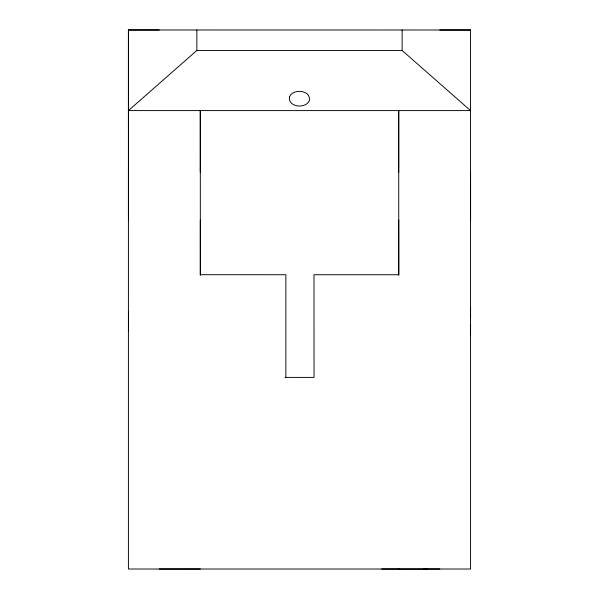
<?xml version="1.0" encoding="UTF-8"?>
<svg xmlns="http://www.w3.org/2000/svg" width="599" height="599" viewBox="0 0 599 599"><rect width="100%" height="100%" fill="white"/><g stroke="black" fill="none" stroke-linecap="round" stroke-linejoin="round"><path stroke-width="0.9" d="M470.552 29.987L470.574 569.013L128.411 569.013L128.426 29.972L470.582 30.002L439.756 30.002M196.846 50.473L402.139 50.473L470.552 110.59L128.418 110.59L196.846 50.473L196.854 29.95M200.291 172.19L200.291 110.605L200.336 274.716L285.865 274.731L285.85 377.4M398.732 275.285L398.739 220.088M402.139 50.473L402.139 29.965M470.552 308.148L470.559 307.684L470.559 317.822M470.559 334.586L470.552 335.051L470.552 324.905M128.433 220.103L128.426 29.972M381.758 569.013L398.956 568.998M398.724 569.05L439.778 569.005M128.418 29.995L159.237 30.002M285.139 377.4L314.033 377.407L313.988 274.739L398.762 274.754L398.717 110.59L398.709 172.19M159.244 569.013L200.336 568.998M423.433 569.013L426.862 569.013M470.574 172.19L470.589 220.088M200.313 220.095L200.313 275.285M128.448 311.772L128.448 330.933M289.519 96.791C287.632 107.281 305.715 109.22 309.346 100.58C311.233 90.09 293.151 88.143 289.519 96.791"/></g></svg>
